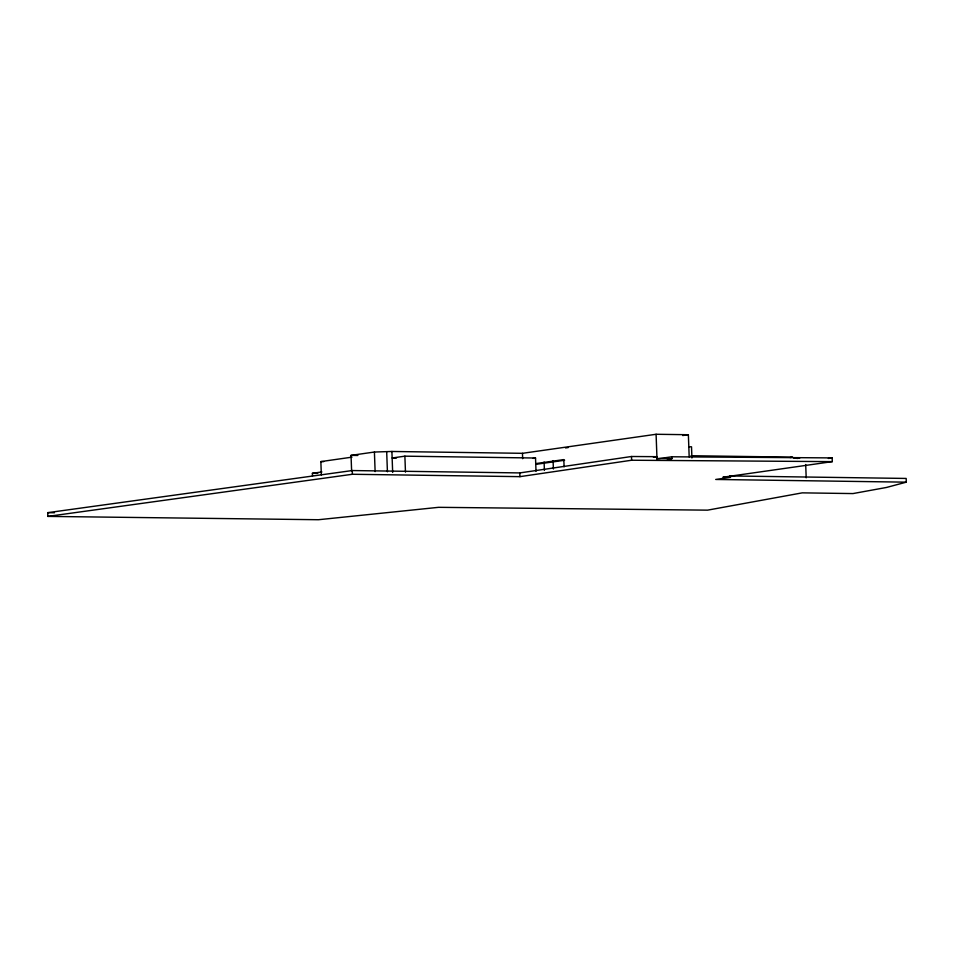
<?xml version="1.0" encoding="UTF-8"?>
<svg xmlns="http://www.w3.org/2000/svg" width="954" height="954" viewBox="0 0 954 954"><rect width="100%" height="100%" fill="white"/><g stroke="black" fill="none" stroke-linecap="round" stroke-linejoin="round"><path stroke-width="1.43" d="M906.3 482.164L886.481 487.458L852.959 493.576L802.242 492.86L707.57 510.151L438.566 507.325L318.457 519.727L47.831 516.4L47.7 512.668L352.264 470.549L519.787 472.922L631.5 456.501L657.02 456.68L657.091 458.54L671.914 458.647L671.843 456.787L832.162 457.908L832.293 461.629L722.905 477.227L730.585 477.334L715.715 479.457L906.3 482.164L906.169 478.443L729.703 475.939M832.293 461.629L631.631 460.233L519.93 476.654L352.396 474.269L47.831 516.4M351.609 470.739L351.036 455.368L374.409 452.029L391.903 451.469L522.47 453.317L656.09 434.273L688.371 434.726L689.182 456.918M321.343 474.913L320.854 461.593L352.002 457.157M536.017 471.336L535.528 458.027L404.878 456.167L392.142 457.992L396.494 458.051M312.495 475.963L312.399 473.303L321.903 471.944M565.531 447.939L568.262 447.557M682.682 435.537L688.371 434.726M532.976 458.385L535.528 458.027M536.553 463.489L563.826 459.601L564.1 466.84M535.969 464.336L564.613 460.245M653.418 457.193L657.02 456.68M658.415 458.695L671.843 456.787M667.43 459.291L671.914 458.647M790.031 457.526L792.619 457.157L691.018 455.714M796.936 458.469L799.726 458.075L793.573 457.992M828.358 458.445L832.162 457.908M47.7 512.668L54.461 512.751M688.669 446.77L691.519 446.806L691.924 457.992M351.036 455.368L357.869 455.463M320.854 461.593L323.716 461.641M312.399 473.303L317.73 473.375M805.701 464.526L806.19 477.835M656.09 434.273L657.02 459.423M631.5 456.501L631.631 460.233M553.082 460.615L553.392 468.998M544.102 462.01L544.4 470.394M522.47 453.317L522.673 458.707M519.787 472.922L519.93 476.654M404.878 456.167L405.474 472.135M391.903 451.469L392.666 472.421M386.704 452.208L387.419 471.765M374.409 452.029L375.125 471.598M352.264 470.549L352.396 474.269"/></g></svg>
